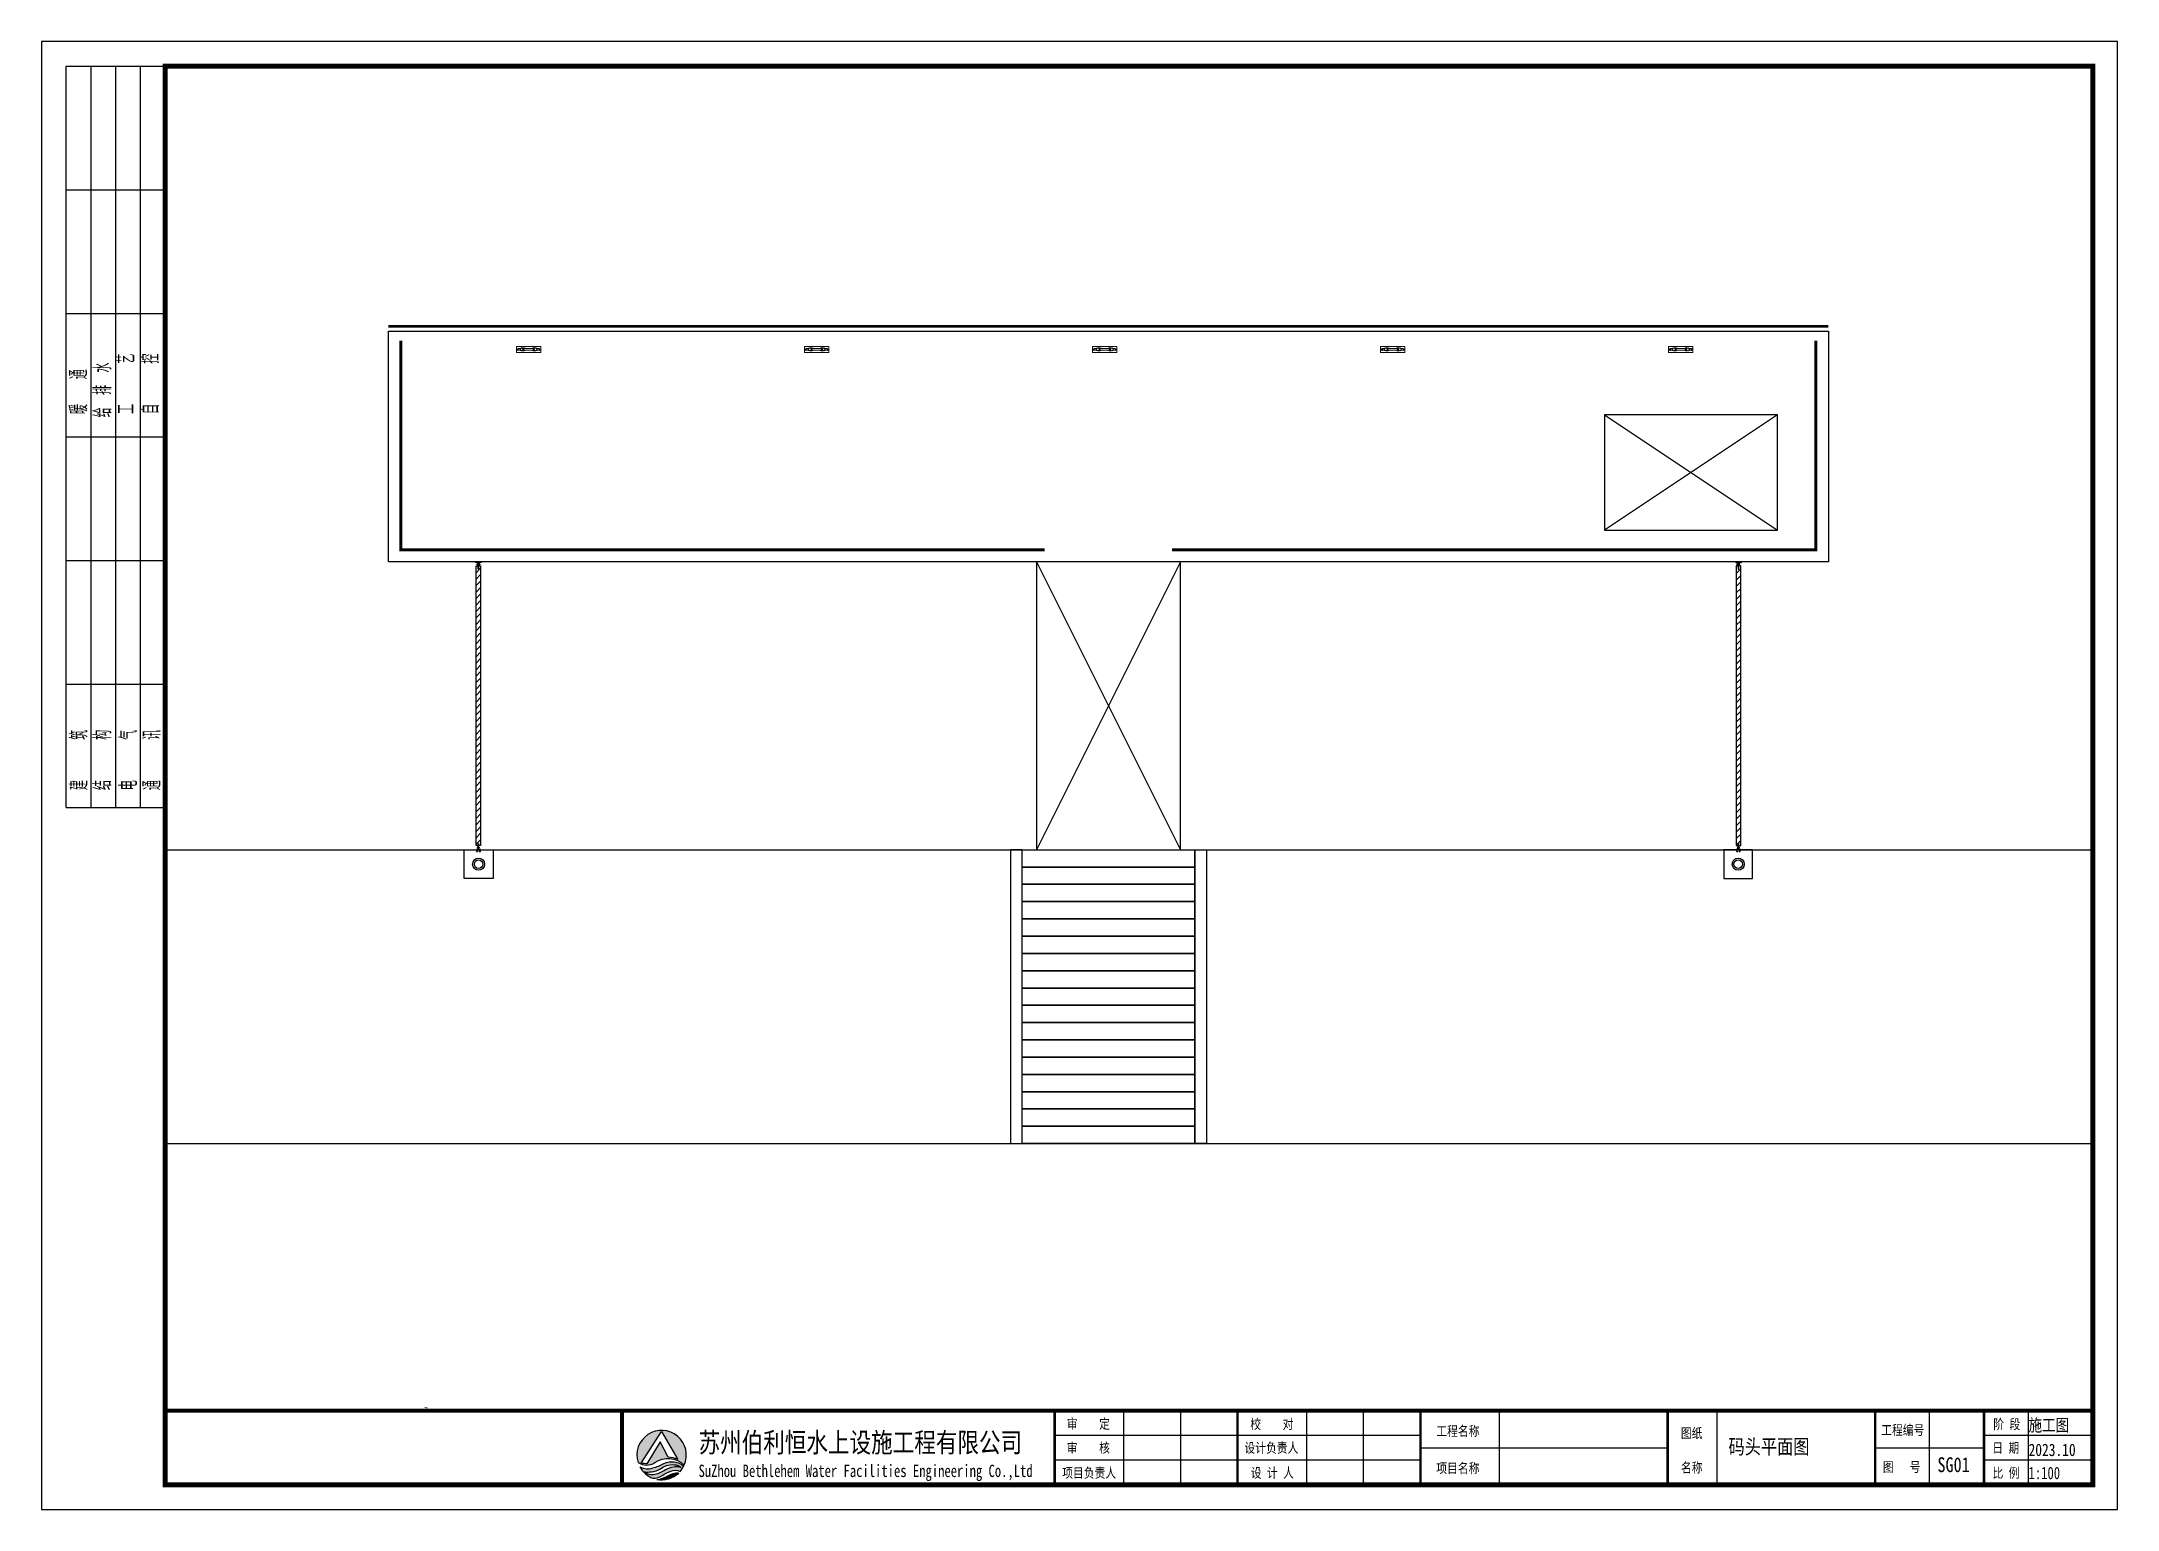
# Paper-space layout '平面图' of a CAD drawing. Header units: inches. Extents: x 0.1 to 10.4, y 0.3 to 7.6.
# The model-space entities are those that its viewports show. They can reach past a viewport. Long polylines and large blocks are cut down to what shows.
import ezdxf

# ---------------------------------------------------------------- set-up
doc = ezdxf.new("R2010")
doc.units = ezdxf.units.IN
doc.header["$LTSCALE"] = 1000
doc.header["$MEASUREMENT"] = 0
doc.linetypes.add('DASH', pattern=[0.35, 0.25, -0.1])
doc.linetypes.add('DOTE', pattern=[2.42, 2, -0.2, 0.02, -0.2])
doc.layers.add('00标注文字', color=2, linetype='Continuous', lineweight=15)
doc.layers.add('DOTE', color=1, linetype='Continuous')
doc.layers.add('PUB_DIM', color=3, linetype='Continuous')
doc.styles.add('-宋体', font='', dxfattribs={"width": 0.8})
doc.styles.add('_TCH_DIM', font='SIMPLEX', dxfattribs={"bigfont": 'GBCBIG'})
doc.styles.get("Standard").update_dxf_attribs({"font": 'txt', "bigfont": 'gbcbig.shx'})
doc.styles.add('图框', font='')
doc.styles.add('黑体', font='simhei.ttf')
doc.styles.get('-宋体').set_extended_font_data('SimSun')
doc.styles.get('图框').set_extended_font_data('SimSun')
pattern_1 = [(45, (0, 0), (-56.1266, 56.1266), [])]

# ---------------------------------------------------------------- blocks, each defined once
blk = doc.blocks.new('$TITLEBLK$00000187')
h = blk.add_hatch(color=140)
h.dxf.hatch_style = 1
h.paths.add_polyline_path([(-294.3, 4.5, 0.294083), (-290.89, 4.48, -0.363756), (-284.97, 3.96, 1.450144)])
h.paths.add_polyline_path([(-289.53, 10.8), (-286.23, 5.12, 0.101723), (-288.23, 5.58), (-289.84, 8.66), (-292.52, 4.26, -0.081837), (-293.64, 4.38)], flags=16)
h = blk.add_hatch(color=174)
h.paths.add_polyline_path([(-285.77, 2.71, 0.064571), (-285.05, 3.78, 0.296692), (-289.05, 4.29, -0.04264), (-291.3, 3.4, -0.209747), (-293.92, 3.62, 0.179915), (-291.3, 1.33, 0.169783), (-289.28, 1.97, -0.05744), (-287.69, 2.74, -0.214092)])
h.paths.add_polyline_path([(-288.71, 3.03, -0.084014), (-290.89, 2.08, -0.271733), (-292.96, 2.61, 0.071966), (-291.58, 2.64, 0.098278), (-289.75, 3.23, -0.072406), (-288.51, 3.9, -0.088156), (-286.96, 4.07, -0.181988), (-285.56, 3.48, 0.206106)], flags=16)
blk.add_hatch(color=174).paths.add_polyline_path([(-286.08, 2.39, 0.189728), (-288.25, 1.81, -0.126537), (-290.52, 1.1, 0.245013)])
for p, q in [((-196, 0), (-196, 15)), ((-184.5, 0), (-184.5, 15)), ((-159, 0), (-159, 15)), ((-147.5, 0), (-147.5, 15)), ((-120, 0), (-120, 15)), ((-76, 0), (-76, 15)), ((-33, 0), (-33, 15)), ((-13, 0), (-13, 15)), ((0, 0), (0, 15)), ((-136, 10), (-210, 10)), ((0, 10), (-22, 10)), ((-136, 5), (-210, 5)), ((-136, 7.5), (-86, 7.5)), ((-44, 7.5), (-22, 7.5)), ((0, 5), (-22, 5))]:
    blk.add_line(p, q)
for points, const_width in [([(-297.54, 0), (-297.54, 15), (0, 15)], 0.8), ([(-210, 0), (-210, 15)], 0.5), ([(-173, 0), (-173, 15)], 0.5), ([(-136, 0), (-136, 15)], 0.5), ([(-86, 0), (-86, 15)], 0.5), ([(-44, 0), (-44, 15)], 0.5), ([(-22, 0), (-22, 15)], 0.5)]:
    blk.add_lwpolyline(points, dxfattribs=dict(const_width=const_width))
for points in [[(-294.3, 4.5, 0.294083), (-290.89, 4.48, -0.363756), (-284.97, 3.96, 1.450144)], [(-293.64, 4.38), (-289.53, 10.8), (-286.23, 5.12, 0.101723), (-288.23, 5.58), (-289.84, 8.66), (-292.52, 4.26, -0.081837)]]:
    blk.add_lwpolyline(points, format="xyb", close=True)
for points in [[(-293.92, 3.62, 0.209747), (-291.3, 3.4, 0.04264), (-289.05, 4.29, -0.296692), (-285.05, 3.78)], [(-292.96, 2.61, 0.071966), (-291.58, 2.64, 0.098278), (-289.75, 3.23, -0.072406), (-288.51, 3.9, -0.088156), (-286.96, 4.07, -0.181988), (-285.56, 3.48, 0.206106), (-288.71, 3.03, -0.084014), (-290.89, 2.08, -0.271733), (-292.96, 2.61)], [(-291.3, 1.33, 0.169783), (-289.28, 1.97, -0.05744), (-287.69, 2.74, -0.214092), (-285.77, 2.71, -0.214092)], [(-290.52, 1.1, 0.126537), (-288.25, 1.81, -0.189728), (-286.08, 2.39, -0.189728)]]:
    blk.add_lwpolyline(points, format="xyb")
for start, end in [(208.4706, 249.2676), (258.5751, 313.6432), (318.8384, 333.6165)]:
    blk.add_arc((-289.53, 6), 5, start, end)
at = {"style": '图框'}
for s, height, width, p in [('审    定', 2, 0.8, (-207.53, 11.34)), ('校    对', 2, 0.8, (-170.43, 11.27)), ('阶 段', 2, 0.8, (-20.12, 11.27)), ('苏州伯利恒水上设施工程有限公司', 4, 0.8, (-282.06, 6.56)), ('审    核', 2, 0.8, (-207.55, 6.48)), ('设计负责人', 2, 0.8, (-171.62, 6.48)), ('工程名称', 2, 0.8, (-132.8, 9.86)), ('图纸', 2, 0.8, (-83.31, 9.46)), ('工程编号', 2, 0.8, (-42.79, 10.08)), ('日 期', 2, 0.8, (-20.31, 6.48)), ('SuZhou Bethlehem Water Facilities Engineering Co.,Ltd ', 2.5, 0.75, (-282.06, 1.57)), ('项目名称', 2, 0.8, (-132.8, 2.36)), ('名称', 2, 0.8, (-83.31, 2.46)), ('图   号', 2, 0.8, (-42.46, 2.6)), ('项目负责人', 2, 0.8, (-208.49, 1.42)), ('设 计 人', 2, 0.8, (-170.33, 1.42)), ('比 例', 2, 0.8, (-20.27, 1.42))]:
    blk.add_text(s, height=height, dxfattribs=dict(at, width=width)).set_placement(p)
for tag, p in [('审定人', (-193.68, 10.95)), ('校对', (-155.51, 10.92)), ('审核人', (-193.68, 6.03)), ('设计负责人', (-158.64, 6.23)), ('项目负责人', (-195.69, 1.11)), ('设计人', (-156.48, 1.18))]:
    blk.add_attdef(tag, p, '', height=3)
for tag, p, height, style, width in [('工程名称', (-115.66, 9.53), 3, '-宋体', 0.8), ('阶段', (-12.96, 10.81), 2.5, '黑体', 0.8), ('图名', (-73.67, 6.22), 3, '-宋体', 0.8), ('日期', (-12.96, 5.8), 2.5, '黑体', 0.8), ('项目名称', (-115.65, 1.97), 3, '-宋体', 0.8), ('图号', (-31.44, 2.55), 3, '_TCH_DIM', 0.7), ('比例', (-12.96, 1.14), 2.5, '黑体', 0.8)]:
    blk.add_attdef(tag, p, '', height=height, dxfattribs=dict(style=style, width=width))
blk = doc.blocks.new('$TITLEBLK$00000095')
for p, q in [((-150, 20), (-150, 0)), ((-150, 20), (0, 20)), ((-125, 20), (-125, 0)), ((-100, 20), (-100, 0)), ((-75, 20), (-75, 0)), ((-75, 20), (-75, 0)), ((-50, 20), (-50, 0)), ((-25, 20), (-25, 0)), ((0, 20), (0, 0)), ((-150, 15), (-75, 15)), ((-75, 15), (0, 15)), ((-150, 10), (-75, 10)), ((-75, 10), (0, 10)), ((-150, 5), (-75, 5)), ((-75, 5), (0, 5))]:
    blk.add_line(p, q)
at = {"width": 0.8}
for s, p in [('建   筑', (-146.45, 15.65)), ('暖  通', (-70.35, 15.73)), ('结   构', (-146.45, 10.91)), ('给 排 水', (-71.03, 10.9)), ('电   气', (-146.45, 5.65)), ('工   艺', (-70.35, 6.13)), ('通   讯', (-146.45, 0.88)), ('自   控', (-70.35, 1.24))]:
    blk.add_text(s, height=3.509, dxfattribs=at).set_placement(p)
blk = doc.blocks.new('rgthtyjyuk')
blk.add_lwpolyline([(0, 0), (420, 0), (420, 297), (0, 297)], close=True)
at = {"const_width": 1}
blk.add_lwpolyline([(25, 5), (415, 5), (415, 292), (25, 292)], close=True, dxfattribs=at)
at = {"const_width": 0.8}
blk.add_lwpolyline([(415, 20), (25, 20)], dxfattribs=at)
at = {"rotation": 90}
blk.add_blockref('$TITLEBLK$00000095', (25, 292), dxfattribs=at)
blk = doc.blocks.new('游艇码头系船柱')
at = {"layer": '00标注文字', "color": 2}
for p, q in [((0.04, 0.1), (0.045, 0.1)), ((0.04, 0.05), (0.045, 0.05)), ((0.045, 0.1), (0.045, 0.05)), ((0.045, 0.095), (0.096, 0.095)), ((0.045, 0.055), (0.096, 0.055)), ((0.15, 0.11), (0.19, 0.11)), ((0.15, 0.04), (0.19, 0.04)), ((0.43, 0.095), (0.18, 0.095)), ((0.43, 0.055), (0.18, 0.055)), ((0.46, 0.11), (0.42, 0.11)), ((0.46, 0.04), (0.42, 0.04)), ((0.565, 0.095), (0.514, 0.095)), ((0.565, 0.055), (0.514, 0.055)), ((0.57, 0.1), (0.565, 0.1)), ((0.565, 0.1), (0.565, 0.05)), ((0.57, 0.05), (0.565, 0.05))]:
    blk.add_line(p, q, dxfattribs=at)
blk.add_lwpolyline([(0, 0.15), (0.61, 0.15), (0.61, 0), (0, 0)], close=True, dxfattribs=at)
for centre in [(0.13, 0.075), (0.48, 0.075)]:
    blk.add_circle(centre, 0.04, dxfattribs=at)
at = {"layer": '00标注文字', "color": 8}
for centre in [(0.13, 0.075), (0.48, 0.075)]:
    blk.add_circle(centre, 0.035, dxfattribs=at)
at = {"layer": '00标注文字', "color": 2}
for centre, radius, start, end in [((0.046, 0.075), 0.0256, 102.6804, 257.3196), ((0.151, 0.075), 0.035, 325.1501, 34.8499), ((0.19, 0.075), 0.035, 34.8499, 90), ((0.19, 0.075), 0.035, 270, 325.1501), ((0.42, 0.075), 0.035, 90, 145.1501), ((0.42, 0.075), 0.035, 214.8499, 270), ((0.459, 0.075), 0.035, 145.1501, 214.8499), ((0.564, 0.075), 0.0256, 282.6804, 77.3196)]:
    blk.add_arc(centre, radius, start, end, dxfattribs=at)
blk = doc.blocks.new('*U229')
at = {"layer": '00标注文字', "xscale": -693.1336901761795, "yscale": 693.1336901761795, "zscale": 693.1336901761795}
blk.add_blockref('游艇码头系船柱', (211, -52), dxfattribs=at)
blk = doc.blocks.new('*U230')
at = {"color": 0, "linetype": 'ByBlock', "lineweight": -2, "transparency": 16777216}
for p in [(0, 0), (5000, 0), (10000, 0), (15000, 0), (20000, 0)]:
    blk.add_blockref('*U229', p, dxfattribs=at)
blk = doc.blocks.new('*U231')
blk.add_lwpolyline([(-1500, 150), (1500, 150), (1500, -150), (-1500, -150)], close=True)
blk = doc.blocks.new('*U232')
at = {"color": 0, "linetype": 'ByBlock', "lineweight": -2, "transparency": 16777216}
for p in [(0, 0), (0, -300), (0, -600), (0, -900), (0, -1200), (0, -1500), (0, -1800), (0, -2100), (0, -2400), (0, -2700), (0, -3000), (0, -3300), (0, -3600), (0, -3900), (0, -4200), (0, -4500), (0, -4800)]:
    blk.add_blockref('*U231', p, dxfattribs=at)
blk = doc.blocks.new('M24_90')
at = {"layer": 'PUB_DIM'}
for p, q in [((-11, 11), (-14, 10)), ((-11, 11), (-7, 10)), ((-11, 11), (11, 11)), ((-7, 10), (0, 11)), ((-7, 10), (-7, 0)), ((0, 11), (7, 10)), ((11, 11), (7, 10)), ((7, 10), (7, 0)), ((11, 11), (14, 10)), ((-11, -74), (-14, -73)), ((-11, -74), (-7, -73)), ((-11, -74), (11, -74)), ((-7, -73), (-7, -58)), ((-7, -73), (0, -74)), ((0, -74), (7, -73)), ((7, -73), (7, -58)), ((11, -74), (7, -73)), ((11, -74), (14, -73))]:
    blk.add_line(p, q, dxfattribs=at)
for points in [[(-14, 10), (14, 10), (14, 0), (-14, 0)], [(-8, 0), (8, 0), (8, -77), (-8, -77)], [(-15, -52), (15, -52), (15, -55), (-15, -55)], [(-14, -73), (14, -73), (14, -58), (-14, -58)]]:
    blk.add_lwpolyline(points, close=True, dxfattribs=at)
blk = doc.blocks.new('ahjshdasda')
at = {"layer": 'PUB_DIM'}
for p, q in [((39726.1, 54600.6), (39726.1, 54591)), ((39727.5, 54600.6), (39727.5, 54591)), ((39729.2, 54600.6), (39729.3, 54591)), ((39730.7, 54600.6), (39730.7, 54591))]:
    blk.add_line(p, q, dxfattribs=at)
for points in [[(39719.6, 54601.7), (39737.2, 54601.7), (39737.2, 54600.3), (39719.6, 54600.3)], [(39729, 54598.9), (39729, 54579.6), (39727.7, 54579.6), (39727.7, 54598.9)]]:
    blk.add_lwpolyline(points, close=True, dxfattribs=at)
at = {"layer": 'PUB_DIM', "xscale": 0.08773124708293675, "yscale": 0.08773124708293675, "zscale": 0.08773124708293675, "rotation": 90.01075038123389}
blk.add_blockref('M24_90', (39726.1, 54594.5), dxfattribs=at)
blk = doc.blocks.new('M16膨胀螺栓')
at = {"layer": 'PUB_DIM'}
for p, q in [((-12, 12), (-16, 10)), ((-12, 12), (-8, 10)), ((-12, 12), (12, 12)), ((-8, 10), (0, 12)), ((0, 12), (8, 10)), ((12, 12), (8, 10)), ((12, 12), (16, 10)), ((-8, -84), (-12, -103)), ((-12, -103), (-12, -112)), ((-12, -112), (12, -112)), ((-10, -112), (-10, -112)), ((0, -128), (-10, -123)), ((-5, -117), (5, -117)), ((-2, -107), (-4, -112)), ((-1, -84), (-2, -107)), ((0, -128), (10, -123)), ((1, -84), (2, -107)), ((2, -107), (4, -112)), ((8, -84), (12, -103)), ((10, -112), (10, -112)), ((12, -103), (12, -112))]:
    blk.add_line(p, q, dxfattribs=at)
for points in [[(-16, 10), (16, 10), (16, 0), (-16, 0)], [(-8, 22), (8, 22), (8, -73), (-8, -73)], [(-10, -18), (10, -18), (10, -123), (-10, -123)], [(-8, -79), (8, -79), (8, -84), (-8, -84)]]:
    blk.add_lwpolyline(points, close=True, dxfattribs=at)
for centre, start, end in [((-5, -112), 180, 270), ((5, -112), 270, 0)]:
    blk.add_arc(centre, 5, start, end, dxfattribs=at)
blk = doc.blocks.new('hjashdasda')
at = {"layer": 'DOTE', "linetype": 'DOTE', "ltscale": 0.005}
for p, q in [((37896.4, 49659.3), (37896.4, 49654.6)), ((37908.7, 49659.7), (37908.7, 49654.6))]:
    blk.add_line(p, q, dxfattribs=at)
at = {"layer": 'DOTE', "linetype": 'DOTE', "ltscale": 0.02}
for p, q in [((37906.9, 49665), (37896.8, 49665)), ((37902.5, 49683.1), (37902.5, 49655.7))]:
    blk.add_line(p, q, dxfattribs=at)
at = {"layer": 'PUB_DIM'}
for p, q in [((37895.6, 49657.2), (37895.6, 49655.8)), ((37897.2, 49657.2), (37897.2, 49655.8)), ((37900.2, 49657.2), (37900.2, 49668.5)), ((37904.8, 49668.5), (37900.2, 49668.5)), ((37901.6, 49657.2), (37901.6, 49668.5)), ((37903.4, 49657.2), (37903.4, 49668.5)), ((37904.8, 49657.2), (37904.8, 49668.5)), ((37907.9, 49657.2), (37907.9, 49655.8)), ((37909.5, 49657.2), (37909.5, 49655.8))]:
    blk.add_line(p, q, dxfattribs=at)
for points in [[(37911.3, 49655.8), (37893.8, 49655.8), (37893.8, 49657.2), (37911.3, 49657.2)], [(37901.9, 49660.6), (37901.9, 49681.7), (37903.2, 49681.7), (37903.2, 49660.6)]]:
    blk.add_lwpolyline(points, close=True, dxfattribs=at)
at = {"layer": 'PUB_DIM', "yscale": 0.08773124708293675, "zscale": 0.08773124708293675}
for name, p, xscale, rotation in [('M16膨胀螺栓', (37896.4, 49657.2), -0.08773124708293675, 359.9999999999325), ('M24_90', (37904.8, 49665), 0.08773124708293675, 270)]:
    blk.add_blockref(name, p, dxfattribs=dict(at, xscale=xscale, rotation=rotation))
at = {"layer": 'PUB_DIM', "xscale": 0.08773124708293675, "yscale": 0.08773124708293675, "zscale": 0.08773124708293675}
blk.add_blockref('M16膨胀螺栓', (37908.7, 49657.2), dxfattribs=at)

msp = doc.modelspace()

# ---------------------------------------------------------------- hatches: boundary and pattern name
h = msp.add_hatch()
h.set_pattern_fill('ANSI31', color=3, scale=50)
h.set_pattern_definition(pattern_1)
h.paths.add_polyline_path([(39721, 49688), (39801, 49688), (39801, 54543), (39721, 54543)])
h = msp.add_hatch()
h.set_pattern_fill('ANSI31', color=3, scale=50)
h.set_pattern_definition(pattern_1)
h.paths.add_polyline_path([(61676, 49688), (61596, 49688), (61596, 54543), (61676, 54543)])

# ---------------------------------------------------------------- linework, layer by layer
at = {"color": 4, "const_width": 50}
msp.add_lwpolyline([(38199, 58704), (63196, 58704)], dxfattribs=at)
for points in [[(38199, 58617), (63199, 58617), (63199, 54617), (52699, 54617), (52699, 54617), (48699, 54617), (48699, 54617), (38199, 54617)], [(59311, 55165), (62311, 55165), (62311, 57165), (59311, 57165)], [(39516, 49617), (40016, 49617), (40016, 49117), (39516, 49117)], [(49199, 49617), (48999, 49617), (48999, 44517), (49199, 44517)], [(52199, 49617), (52399, 49617), (52399, 44517), (52199, 44517)], [(61882, 49617), (61382, 49617), (61382, 49117), (61882, 49117)]]:
    msp.add_lwpolyline(points, close=True)
at = {"color": 6, "const_width": 50}
for points in [[(38417, 58457), (38417, 54823), (48904, 54823), (48904, 54823), (49595, 54823)], [(62980, 58457), (62980, 54823), (52494, 54823), (52494, 54823), (51803, 54823)]]:
    msp.add_lwpolyline(points, dxfattribs=at)
for points in [[(59311, 57165), (62311, 55165)], [(62311, 57165), (59311, 55165)]]:
    msp.add_lwpolyline(points)
at = {"color": 3}
for points in [[(39721, 54543), (39801, 54543), (39801, 49688), (39721, 49688)], [(61676, 54543), (61596, 54543), (61596, 49688), (61676, 49688)]]:
    msp.add_lwpolyline(points, close=True, dxfattribs=at)
at = {"color": 2}
msp.add_lwpolyline([(49449, 49617), (51949, 49617), (51949, 54617), (49449, 54617)], close=True, dxfattribs=at)
for points in [[(51949, 54617), (49449, 49617)], [(49449, 54617), (51949, 49617)]]:
    msp.add_lwpolyline(points, dxfattribs=at)
at = {"linetype": 'DASH', "ltscale": 0.1}
for points in [[(34038, 49617), (68458, 49617)], [(34038, 44517), (68458, 44517)]]:
    msp.add_lwpolyline(points, dxfattribs=at)
at = {"color": 1}
for centre, radius in [((39766, 49367), 104), ((39766, 49367), 73.7), ((61632, 49367), 104), ((61632, 49367), 73.7)]:
    msp.add_circle(centre, radius, dxfattribs=at)

# ---------------------------------------------------------------- block references
for name, p in [('*U230', (40635, 58304)), ('*U232', (50699, 49467))]:
    msp.add_blockref(name, p)
for name, p, xscale, yscale, zscale in [('ahjshdasda', (-181469, -249442), 5.568559892244242, 5.568559892244242, 5.568559892244242), ('ahjshdasda', (282867, -249442), -5.568559892244242, 5.568559892244242, 5.568559892244242), ('hjashdasda', (-107780, -143679), 3.892708075587689, 3.892708075587689, 3.892708075587689), ('hjashdasda', (209178, -143679), -3.892708075587689, 3.892708075587689, 3.892708075587689)]:
    msp.add_blockref(name, p, dxfattribs=dict(xscale=xscale, yscale=yscale, zscale=zscale))

psp = doc.layouts.new('平面图')

# ---------------------------------------------------------------- linework, layer by layer
at = {"color": 1}
psp.add_solid([(2.021, 0.764, 0.004), (2.021, 0.758, 0.004), (2.003, 0.761, 0.004)], dxfattribs=at)

# ---------------------------------------------------------------- block references
at = {"xscale": 0.02458256797558327, "yscale": 0.02458256797558327, "zscale": 0.02458256797558327}
psp.add_blockref('rgthtyjyuk', (0.103, 0.255), dxfattribs=at)
ref = psp.add_blockref('$TITLEBLK$00000187', (10.304, 0.378), dxfattribs=dict(xscale=0.02458256797558327, yscale=0.02458256797558327, zscale=0.02458256797558327))
ref.add_attrib('图名', '码头平面图', (8.493, 0.531), dxfattribs={"color": 3, "height": 0.0737, "style": '-宋体', "width": 0.8})
ref.add_attrib('图号', 'SG01', (9.532, 0.441), dxfattribs={"color": 3, "height": 0.0737, "style": '黑体', "width": 0.8})
ref.add_attrib('日期', '2023.10', (9.985, 0.521), dxfattribs={"color": 3, "height": 0.0615, "style": '黑体', "width": 0.8})
ref.add_attrib('阶段', '施工图', (9.985, 0.644), dxfattribs={"color": 3, "height": 0.0615, "style": '黑体', "width": 0.8})
ref.add_attrib('比例', '1:100', (9.985, 0.406), dxfattribs={"color": 3, "height": 0.0615, "style": '黑体', "width": 0.75})

# ---------------------------------------------------------------- viewports
at = {"layer": '0', "view_target_point": (80935.163, 43887.502)}
psp.add_viewport(center=(5.511, 4.09), size=(9.587, 6.68646), view_center_point=(-29879.422, 7661.822), view_height=23338.51335, dxfattribs=at)

doc.saveas('drawing.dxf')
